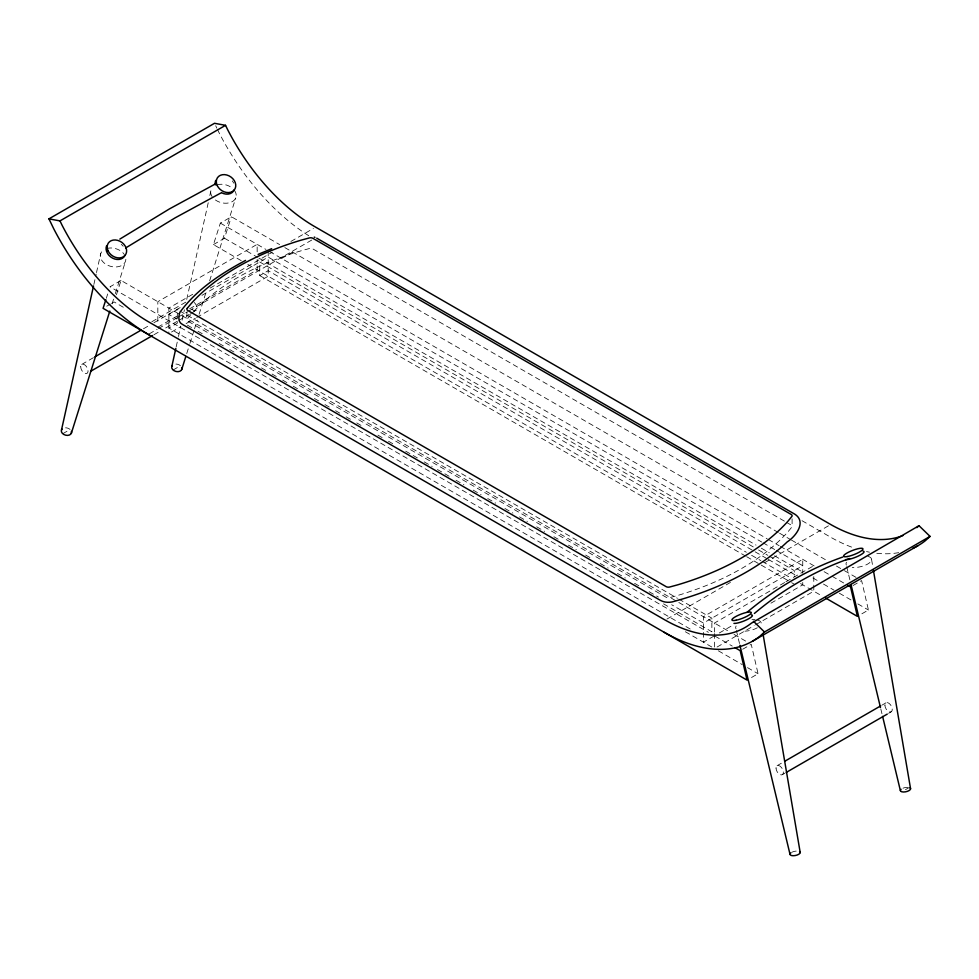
<?xml version="1.0" encoding="UTF-8"?>
<svg xmlns="http://www.w3.org/2000/svg" width="979" height="979" viewBox="0 0 979 979"><rect width="100%" height="100%" fill="white"/><g stroke="black" fill="none" stroke-linecap="round" stroke-linejoin="round"><path stroke-width="0.73" stroke-dasharray="4.89 3.67" d="M93.862 284.473L96.162 274.083M96.493 272.603L100.788 253.304M176.171 346.909L178.141 338.012M178.472 336.519L180.785 326.129M182.106 320.194L184.419 309.805M186.732 299.415L208.515 201.454M209.836 195.519L211.158 189.583A13.008 9.203 15 0 0 212.259 196.84M112.095 303.82L114.837 295.083M115.302 293.639L125.373 261.638M186.744 353.541L189.498 344.816M189.95 343.36L194.075 330.266M194.527 328.822L197.281 320.096M199.104 314.271L206.434 290.996M209.641 280.826L235.743 197.917M106.307 298.289L107.69 293.994M116.415 294.789L121.029 280.459L728.731 631.308M241.213 260.634L213.434 244.603L220.361 223.114L231.399 216.738L279.627 244.579M213.434 244.603L224.472 238.227L231.399 216.738M190.795 314.651L187.087 319.191A3.255 1.885 0 0 0 187.638 321.014L666.32 597.374A3.255 1.885 0 0 0 669.465 597.692L677.346 595.55A255.678 147.609 0 0 0 788.205 531.548L791.913 526.996A3.255 1.885 0 0 0 791.362 525.185L785.709 521.893M121.029 280.459L109.991 286.823L708.417 632.324M106.748 306.194L110.431 304.065M111.655 303.368L114.115 301.948L126.01 308.813M192.704 294.3L168.865 308.067L168.865 333.558M151.855 321.736L186.279 301.862M210.118 288.095L272.37 252.154M290.91 241.446L313.427 228.45M81.783 364.396L93.592 357.58M143.448 328.785L148.698 325.762M153.948 322.727L180.185 307.577M178.129 309.083L168.865 314.443L176.795 319.019M201.968 295.328L268.185 257.098L761.723 542.036M157.827 327.182L177.688 315.715M189.608 308.838L257.159 269.837L257.159 259.337M149.2 333.888L157.142 329.299M158.476 328.54L177.015 317.832M178.337 317.061L187.613 311.714M188.935 310.955L312.105 239.843M281.622 258.48L292.66 252.105M153.899 334.769L160.458 330.988M165.708 327.953L177.517 321.136M178.827 320.378L189.326 314.32M190.636 313.561L195.886 310.527M753.255 546.918L259.729 261.98L259.729 275.576L268.185 270.681L753.781 551.042M171.509 332.028L180.785 326.68M186.071 323.621L195.347 318.261M196.669 317.502L268.185 276.213L268.185 251.995M62.742 433.721L70.109 429.475A5.201 3.683 15 0 0 63.941 428.007M173.112 370.001L180.466 365.754A5.201 3.683 15 0 0 175.559 364.078M666.895 619.095L730.469 582.395M764.905 562.521L828.479 525.809M784.644 582.529L714.45 623.06L714.45 632.055M785.966 581.771L813.782 565.715M714.009 636.056L703.411 642.175L703.411 616.684L802.743 559.339L802.743 573.266M719.296 632.997L732.549 625.348M770.95 603.174L802.743 584.83L802.743 581.832M717.093 647.021L754.173 625.605M755.507 624.847L813.782 591.194L813.782 576.203M742.645 649.261L751.236 644.304L758.064 673.736L750.709 677.982M853.015 585.54L861.606 580.584L868.434 610.015L859.843 614.971M777.106 765.688L783.665 761.895M882.067 705.088L885.995 702.812M782.307 774.695L784.925 773.177M888.577 713.336L891.196 711.819M905.465 789.674L909.148 787.544M802.009 520.693L829.825 536.737A176.966 102.171 60 0 0 854.104 548.007M784.387 521.134L312.68 248.813A3.255 1.885 0 0 0 309.535 248.495L301.654 250.636A255.678 147.609 0 0 0 193.585 311.591M284.84 247.589L778.244 532.454M779.565 533.212L790.151 539.331M791.473 540.09L827.206 560.722M836.458 566.07L843.078 569.888M844.4 570.647L856.307 577.524M220.361 223.114L265.982 249.449M269.519 251.481L767.206 538.829M768.331 539.478L779.113 545.695M780.251 546.355L814.846 566.327M824.098 571.675L830.718 575.493M832.04 576.252L845.305 583.912M763.045 542.794L774.952 549.672M776.274 550.431L802.743 565.715L703.411 623.06L671.655 604.728M224.472 238.227L257.538 257.318M258.86 258.077L756.033 545.119M761.319 548.179L769.261 552.756M774.548 555.803L802.315 571.834M812.9 577.953L818.187 581M823.474 584.059L834.047 590.166M839.346 593.213L851.24 600.09M857.849 603.908L868.434 610.015M758.554 549.965L767.817 555.313M769.139 556.084L794.275 570.598L794.275 576.643M755.103 551.801L767.01 558.679M768.331 559.437L796.123 575.481M247.822 264.452L746.316 552.254M751.615 555.313L760.867 560.649M762.188 561.42L791.277 578.21M800.541 583.557L821.687 595.77M259.729 275.576L745.325 555.925M746.647 556.684L759.875 564.332M761.197 565.091L790.31 581.893M791.632 582.664L794.275 584.194M179.965 311.077L677.468 598.316M678.79 599.075L711.868 618.177L711.868 631.773L662.918 603.505M734.017 634.368L745.937 641.245M187.381 325.138L192.679 328.185M197.966 331.245L203.265 334.304M219.137 343.47L224.436 346.529M229.722 349.576L235.021 352.636M240.308 355.695L245.607 358.742M250.893 361.802L256.192 364.861M261.479 367.908L266.777 370.968M272.064 374.027L277.363 377.086M282.65 380.133L287.936 383.193M293.235 386.252L298.522 389.299M303.82 392.359L309.107 395.418M314.406 398.465L319.692 401.525M324.991 404.584L330.278 407.631M335.577 410.69L340.863 413.75M346.162 416.809L351.449 419.856M356.748 422.916L362.034 425.975M377.918 435.141L383.205 438.188M388.504 441.248L393.791 444.307M405.698 451.184L417.605 458.05M424.225 461.88L432.167 466.457M437.454 469.516L449.361 476.394M455.981 480.212L463.924 484.789M473.187 490.136L481.117 494.725M487.738 498.544L495.68 503.12M504.931 508.468L512.874 513.057M519.494 516.875L527.436 521.464M536.688 526.812L544.63 531.389M553.894 536.737L559.18 539.796M568.444 545.144L576.386 549.721M585.65 555.069L590.937 558.128M600.2 563.476L608.143 568.053M617.406 573.4L625.348 577.989M634.6 583.337L639.899 586.397M649.163 591.744L658.426 597.092M715.037 636.142L732.255 646.079M690.183 629.02L168.865 328.038L177.321 323.143L177.321 309.56M685.337 631.736L711.99 647.131M718.39 650.827L742.192 664.57M747.491 667.617L758.064 673.736M215.686 125.728L216.861 128.176M217.448 129.387L219.223 133.046A176.966 102.171 60 0 0 309.915 236.465M846.737 566.706L849.931 580.045M880.819 708.992L882.25 714.915M736.367 630.427L739.561 643.766M871.591 559.596L872.876 567.098M792.097 518.846L792.097 526.433M714.45 633.56L714.45 647.046M257.159 251.848L257.159 244.346L157.827 301.691L157.827 324.184M186.903 312.179L186.903 319.754M868.006 556.366A13.008 5.311 -11.6 0 1 868.826 563.341A13.008 5.311 -11.6 0 1 852.232 567.416M846.407 565.079A13.008 5.311 -11.6 0 1 846.517 562.264M902.993 788.205A5.201 2.129 -11.6 0 1 908.096 787.373M757.636 620.086A13.008 5.311 -11.6 0 1 760.732 624.798M757.33 627.772A13.008 5.311 -11.6 0 1 744.921 631.186M736.037 628.799A13.008 5.311 -11.6 0 1 736.147 625.985M751.97 619.609A13.008 5.311 -11.6 0 1 755.029 619.646M791.546 852.44A5.201 2.129 -11.6 0 1 797.738 851.094M232.28 180.919A10.402 8.211 35.1 0 1 233.687 183.122M194.234 302.474A5.201 2.998 60 0 1 196.473 309.988A5.201 2.998 60 0 1 190.685 307.528M898.71 552.633A176.966 102.171 60 0 1 875.312 553.111M869.474 552.18A176.966 102.171 60 0 1 866.513 551.569M121.261 244.358A10.402 8.211 35.1 0 1 123.158 246.255M234.63 190.66A13.008 9.203 15 0 1 231.056 202.249A13.008 9.203 15 0 1 214.254 199.055M217.252 184.762A13.008 9.203 15 0 1 232.647 188.445M125.863 259.288A13.008 9.203 15 0 1 107.984 265.395A13.008 9.203 15 0 1 104.202 249.596M106.882 248.482A13.008 9.203 15 0 1 124.26 254.381M80.706 366.77A5.201 2.998 60 0 0 86.225 373.635A5.201 2.998 60 0 0 86.225 366.281A5.201 2.998 60 0 0 80.706 366.77M884.918 705.198A5.201 2.998 60 0 0 890.437 712.063A5.201 2.998 60 0 0 890.437 704.696A5.201 2.998 60 0 0 884.918 705.198M776.029 768.062A5.201 2.998 60 0 0 781.548 774.927A5.201 2.998 60 0 0 781.548 767.573A5.201 2.998 60 0 0 776.029 768.062"/><path stroke-width="1.47" d="M61.506 429.928L93.531 285.954M171.876 366.207L175.841 348.402M71.345 433.256L109.807 311.089M181.715 369.536L185.826 356.454M105.842 299.721L103.076 308.324L747.026 680.099L740.197 650.668L734.899 647.609M912.673 548.35A176.966 102.171 60 0 0 925.326 540.714L930.05 536.406L919.012 525.699L751.358 623.207A161.388 93.176 60 0 1 664.227 619.548L149.224 322.213A161.388 93.176 60 0 1 62.093 225.268L59.988 220.899L48.95 218.868L53.661 228.633A176.966 102.171 60 0 0 149.175 334.94M930.05 536.406L764.501 631.993L759.777 636.301A176.966 102.171 60 0 1 664.264 632.324M916.907 527.62L919.012 525.699M747.063 612.279C775.368 588.452 807.761 569.325 842.711 557.063M754.393 613.454C782.564 589.737 814.797 570.708 849.588 558.495M119.83 239.109L169.502 208.882L215.49 183.881M125.704 247.944L175.131 217.852L220.911 192.973M48.95 218.868L214.499 123.293L225.537 125.324L227.642 129.681A161.388 93.176 60 0 0 314.773 226.638L829.776 523.973A161.388 93.176 60 0 0 902.858 535.623M59.988 220.899L225.537 125.324M94.914 356.821L140.829 330.302M90.925 371.127L152.589 335.528M752.41 641.269L917.959 545.682M784.974 761.136L880.745 705.847M786.247 772.419L887.268 714.095M245.594 260.402C220.973 273.557 196.326 289.588 179.781 312.521C178.533 316.45 177.933 322.201 182.327 324.343L660.544 600.433C664.031 602.354 668.216 602.685 672.071 601.95C714.095 590.655 755.36 572.164 787.214 541.901C795.805 536.419 806.806 521.991 794.875 514.232L316.755 238.178M258.126 254.405L271.685 248.69M314.235 237.102L314.932 237.334M847.924 585.418L850.567 586.947L857.396 616.378L825.664 598.059M753.463 621.273L764.501 631.993M850.996 584.487L880.464 707.499M882.605 716.395L900.35 790.506M739.916 645.247L789.992 854.214M873.378 570.084L910.58 788.841M763.008 633.805L800.21 852.562M909.944 787.862A5.201 2.129 -11.6 0 1 905.379 791.852A5.201 2.129 -11.6 0 1 901.084 789.307M799.574 851.583A5.201 2.129 -11.6 0 1 795.009 855.573A5.201 2.129 -11.6 0 1 790.714 853.027M751.456 614.873A10.402 2.203 -21.2 0 1 746.953 619.67A10.402 2.203 -21.2 0 1 733.944 623.378M234.128 189.914A10.402 8.211 35.1 0 1 221.743 192.814M215.368 184.884A10.402 8.211 35.1 0 1 215.735 180.43M863.123 551.116A10.402 2.203 -21.2 0 1 858.607 555.913A10.402 2.203 -21.2 0 1 845.611 559.621M124.994 255.25A10.402 8.211 35.1 0 1 112.609 258.15A10.402 8.211 35.1 0 1 106.601 245.766M181.751 367.614A5.201 3.683 15 0 1 176.036 371.482A5.201 3.683 15 0 1 172.402 365.375M71.394 431.335A5.201 3.683 15 0 1 65.666 435.202A5.201 3.683 15 0 1 62.044 429.096M187.295 308.287L187.087 308.569A3.255 1.885 0 0 0 187.638 310.392L666.32 586.751A3.255 1.885 0 0 0 669.465 587.07L677.346 584.928A255.678 147.609 0 0 0 788.205 520.926L791.913 516.374A3.255 1.885 0 0 0 791.362 514.562L312.68 238.191A3.255 1.885 0 0 0 309.535 237.885L301.654 240.014A255.678 147.609 0 0 0 190.795 304.028L187.295 308.287M736.135 620.233A10.402 2.203 -21.2 0 0 751.297 612.878A10.402 2.203 -21.2 0 0 737.346 615.73A10.402 2.203 -21.2 0 0 736.135 620.233M217.277 185.655A10.402 8.211 35.1 0 0 234.091 190.159A10.402 8.211 35.1 0 0 226.724 174.984A10.402 8.211 35.1 0 0 217.277 185.655M847.802 556.476A10.402 2.203 -21.2 0 0 862.964 549.121A10.402 2.203 -21.2 0 0 849.013 551.972A10.402 2.203 -21.2 0 0 847.802 556.476M108.143 250.991A10.402 8.211 35.1 0 0 124.957 255.495A10.402 8.211 35.1 0 0 117.602 240.332A10.402 8.211 35.1 0 0 108.143 250.991"/></g></svg>
